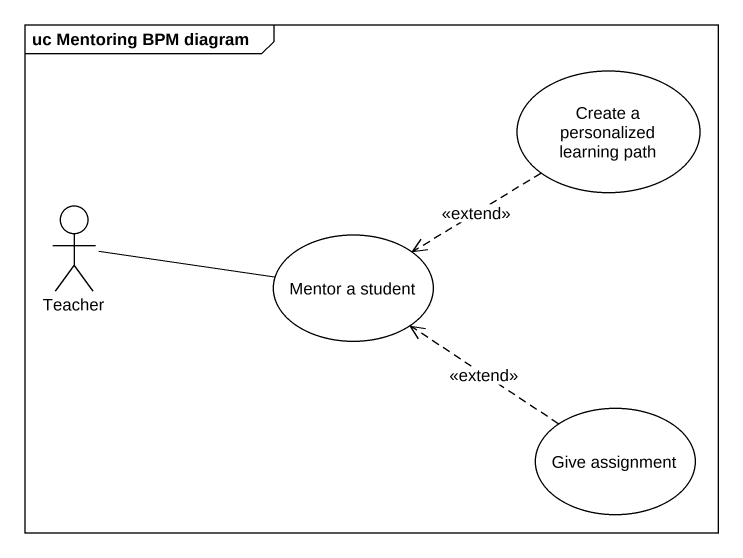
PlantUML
@startuml
mainframe uc Mentoring BPM diagram
usecase "Create a personalized learning path" as Create_a_personalized
actor Teacher
usecase "Mentor a student" as Mentor_a_student
usecase "Give assignment" as Give_assignment
Create_a_personalized ..> Mentor_a_student : <<extend>>
Teacher -right- Mentor_a_student
Give_assignment .up.> Mentor_a_student : <<extend>>
@enduml
